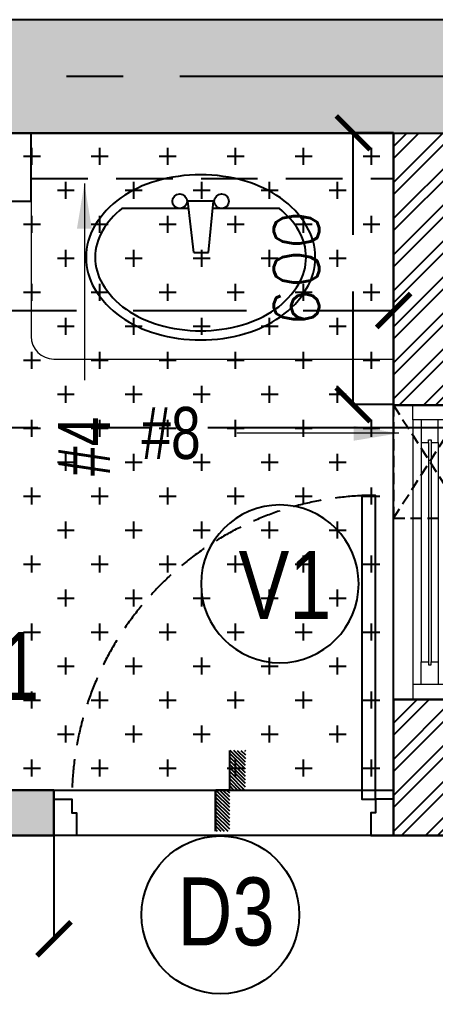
# Model space of a CAD drawing. Header units: millimetres. Extents: x 1180970 to 1231451, y -5737889 to -5695638.
# Drawn here: x 1198267 to 1199184, y -5723869 to -5721675 of the extents above; entities that cross this region are included whole.
import ezdxf
from ezdxf.enums import TextEntityAlignment as Align

# ---------------------------------------------------------------- set-up
doc = ezdxf.new("R2010")
doc.units = ezdxf.units.MM
doc.header["$LTSCALE"] = 1000
doc.header["$MEASUREMENT"] = 0
for name, pattern in [('2BHK-C$0$AUDIT_D_120904163729-0', [0]), ('2BHK-C$1$HIDDEN', [0.375, 0.25, -0.125]), ('AUDIT_D_120904163729-0', [0]), ('T8(T9 IS SIMILAR) - GROUND FLOOR - DIMENSION & TEXTING$0$HIDDEN', [0.375, 0.25, -0.125]), ('T8_REFUGE COLUMNS$0$CENTER2', [1.125, 0.75, -0.125, 0.125, -0.125])]:
    doc.linetypes.add(name, pattern=pattern)
doc.layers.get('0').update_dxf_attribs({"linetype": 'AUDIT_D_120904163729-0'})
for name, color, linetype in [('2BHK-C$0$$0$LEDGE WALL', 5, 'Continuous'), ('2BHK-C$0$A-DOOR-FULL', 2, 'Continuous'), ('2BHK-C$0$A-HATCH -160', 251, '2BHK-C$0$AUDIT_D_120904163729-0'), ('2BHK-C$0$A-SANITARY', 2, 'Continuous'), ('2BHK-C$0$a-tile drop', 3, 'Continuous'), ('2BHK-C$0$A-TOI SUNK 50MM', 8, 'Continuous'), ('2BHK-C$0$APT PLANS-typ$0$TILEDROP', 3, 'Continuous'), ('2BHK-C$0$LEDGE WALL', 5, 'Continuous'), ('T8(T9 IS SIMILAR) - GROUND FLOOR - DIMENSION & TEXTING$0$A-DIMENSIONS', 2, 'T8(T9 IS SIMILAR) - GROUND FLOOR - DIMENSION & TEXTING$0$HIDDEN'), ('T8(T9 IS SIMILAR) - GROUND FLOOR - DIMENSION & TEXTING$0$a-window-no', 125, 'Continuous'), ('T8_REFUGE COLUMNS$0$A-CENTERLINE', 193, 'T8_REFUGE COLUMNS$0$CENTER2'), ('T8_REFUGE COLUMNS$0$A-RCC COLS', 3, 'Continuous')]:
    doc.layers.add(name, color=color, linetype=linetype)
for name, color, linetype, lineweight in [('2BHK-C$0$Ventilator', 5, 'Continuous', 0), ('2BHK-C$1$a-TOI-fixtures', 251, 'Continuous', 0), ('2BHK-C$1$A-WALL- 160', 6, 'Continuous', 30), ('T8(T9 IS SIMILAR) - GROUND FLOOR - DIMENSION & TEXTING$0$a-Text', 4, 'Continuous', 0), ('T8(T9 IS SIMILAR) - GROUND FLOOR - DIMENSION & TEXTING$0$R0-18-10-2014-T1-1st Podium Floor Plan$0$Text', 2, 'Continuous', 0), ('T8(T9 IS SIMILAR) - GROUND FLOOR$0$D&W', 8, 'Continuous', 25)]:
    doc.layers.add(name, color=color, linetype=linetype, lineweight=lineweight)
doc.layers.add('T8_REFUGE COLUMNS$0$COL-HATCH', color=7, linetype='Continuous', lineweight=25, true_color=0xa3a3a3)
doc.styles.add('T8(T9 IS SIMILAR) - GROUND FLOOR - DIMENSION & TEXTING$0$ARIAL ARROW', font='swisscl.ttf')
doc.styles.add('T8(T9 IS SIMILAR) - GROUND FLOOR - DIMENSION & TEXTING$0$LODHA STANDERD', font='sanss___.ttf')
doc.styles.add('T8(T9 IS SIMILAR) - GROUND FLOOR - DIMENSION & TEXTING$0$Romans 1', font='romans.shx', dxfattribs={"height": 100})
doc.styles.add('T8(T9 IS SIMILAR) - GROUND FLOOR - DIMENSION & TEXTING$0$Tahoma', font='tahoma.ttf')
doc.dimstyles.new('T8(T9 IS SIMILAR) - GROUND FLOOR - DIMENSION & TEXTING$0$ALPINE S', dxfattribs={"dimscale": 0, "dimtxt": 100, "dimasz": 75, "dimexe": 0, "dimexo": 0, "dimgap": 75, "dimtad": 1, "dimdec": 0, "dimzin": 0, "dimdsep": 46, "dimtxsty": 'T8(T9 IS SIMILAR) - GROUND FLOOR - DIMENSION & TEXTING$0$Romans 1', "dimblk": 'T8(T9 IS SIMILAR) - GROUND FLOOR - DIMENSION & TEXTING$0$_ArchTick', "dimcen": 0.09, "dimclrd": 256, "dimclre": 256, "dimclrt": 7, "dimadec": 0, "dimazin": 0, "dimtfac": 1, "dimtdec": 0, "dimtofl": 0, "dimtmove": 1, "dimatfit": 0, "dimldrblk": 'T8(T9 IS SIMILAR) - GROUND FLOOR - DIMENSION & TEXTING$0$_Open90', "dimfxl": 1, "dimtolj": 1, "dimtzin": 0, "dimarcsym": 0})
doc.dimstyles.new('T8(T9 IS SIMILAR) - GROUND FLOOR - DIMENSION & TEXTING$0$SAMATA STD', dxfattribs={"dimtxt": 100, "dimasz": 50, "dimexe": 50, "dimexo": 50, "dimgap": 10, "dimtad": 0, "dimdec": 0, "dimrnd": 5, "dimzin": 0, "dimdsep": 46, "dimtxsty": 'T8(T9 IS SIMILAR) - GROUND FLOOR - DIMENSION & TEXTING$0$Tahoma', "dimblk": 'T8(T9 IS SIMILAR) - GROUND FLOOR - DIMENSION & TEXTING$0$_Origin2', "dimcen": -50, "dimdle": 50, "dimclrd": 7, "dimclre": 7, "dimclrt": 7, "dimadec": 0, "dimazin": 0, "dimtfac": 1, "dimtdec": 0, "dimtmove": 1, "dimatfit": 3, "dimfxl": 150, "dimtfill": 1, "dimtolj": 1, "dimtzin": 0, "dimlwd": -1, "dimlwe": -1, "dimarcsym": 0})

# ---------------------------------------------------------------- blocks, each defined once
blk = doc.blocks.new('T8_REFUGE COLUMNS')
at = {"layer": 'T8_REFUGE COLUMNS$0$COL-HATCH', "linetype": 'ByBlock'}
h = blk.add_hatch(color=256, dxfattribs=at)
h.dxf.hatch_style = 1
h.paths.add_polyline_path([(1196642.1, -5721924.9), (1199252.1, -5721924.9), (1199252.1, -5721674.9), (1196642.1, -5721674.9)])
at = {"layer": 'T8_REFUGE COLUMNS$0$A-CENTERLINE'}
for p, q in [((1217370.3, -5721799.9), (1182156.9, -5721799.9)), ((1217431.8, -5722574.9), (1182156.9, -5722574.9))]:
    blk.add_line(p, q, dxfattribs=at)
at = {"layer": 'T8_REFUGE COLUMNS$0$A-RCC COLS', "linetype": 'ByBlock'}
blk.add_lwpolyline([(1196642.1, -5721924.9), (1199252.1, -5721924.9), (1199252.1, -5721674.9), (1196642.1, -5721674.9)], close=True, dxfattribs=at)
blk = doc.blocks.new('*U281')
for points in [[(0, 0), (0, 670), (-30, 670), (-30, 0)], [(-710, 0), (-670, 0), (-670, -30), (-660, -30), (-660, -80), (-710, -80)], [(40, 0), (0, 0), (0, -30), (-10, -30), (-10, -80), (40, -80)]]:
    blk.add_lwpolyline(points, close=True)
at = {"color": 0, "linetype": 'ByBlock', "ltscale": 0.25}
blk.add_arc((1, -0.4), 671, 92.373, 179.9653, dxfattribs=at)
blk = doc.blocks.new('2BHK-C$0$V1')
at = {"layer": '2BHK-C$0$Ventilator'}
for p, q in [((1139453.9, -5700057.1), (1140103.9, -5700057.1)), ((1139453.9, -5700217.1), (1140103.9, -5700217.1))]:
    blk.add_line(p, q, dxfattribs=at)
at = {"layer": '2BHK-C$0$Ventilator', "color": 8}
for p, q in [((1139486.9, -5700094.6), (1140070.9, -5700094.6)), ((1139536.9, -5700118.3), (1140020.9, -5700118.3)), ((1139536.9, -5700155.8), (1140020.9, -5700155.8)), ((1139486.9, -5700174.6), (1140070.9, -5700174.6))]:
    blk.add_line(p, q, dxfattribs=at)
at = {"layer": '2BHK-C$0$Ventilator', "color": 5}
for p, q in [((1139536.9, -5700134.1), (1140020.9, -5700134.1)), ((1139536.9, -5700140.1), (1140020.9, -5700140.1))]:
    blk.add_line(p, q, dxfattribs=at)
at = {"layer": '2BHK-C$0$Ventilator', "color": 4}
for points in [[(1139453.9, -5700094.6), (1139486.9, -5700094.6), (1139486.9, -5700174.6), (1139453.9, -5700174.6)], [(1140103.9, -5700094.6), (1140070.9, -5700094.6), (1140070.9, -5700174.6), (1140103.9, -5700174.6)], [(1139536.9, -5700134.1), (1139536.9, -5700118.3), (1139486.9, -5700118.3), (1139486.9, -5700155.8), (1139536.9, -5700155.8), (1139536.9, -5700140.1), (1139530.9, -5700140.1), (1139530.9, -5700134.1)], [(1140020.9, -5700134.1), (1140020.9, -5700118.3), (1140070.9, -5700118.3), (1140070.9, -5700155.8), (1140020.9, -5700155.8), (1140020.9, -5700140.1), (1140026.9, -5700140.1), (1140026.9, -5700134.1)]]:
    blk.add_lwpolyline(points, close=True, dxfattribs=at)
blk = doc.blocks.new('2BHK-C$0$TILE DROP -x')
at = {"layer": '2BHK-C$0$APT PLANS-typ$0$TILEDROP'}
h = blk.add_hatch(dxfattribs=at)
h.set_pattern_fill('ACET-2D-ANSI31', color=8, scale=90, angle=90, style=0)
h.set_pattern_definition([(135, (-851695.914, 5365039.183), (-7.954951288, -7.954951288), [])])
h.paths.add_polyline_path([(-58323.9, -19205.9), (-58323.9, -19023.7), (-58261.5, -19023.7), (-58261.5, -19205.9)])
edge = h.paths.add_edge_path()
edge.add_line((-58323.9, -19381.2), (-58393.7, -19381.2))
edge.add_line((-58323.9, -19205.9), (-58323.9, -19381.2))
edge.add_line((-58393.1, -19205.9), (-58323.9, -19205.9))
edge.add_line((-58393.1, -19381.2), (-58393.1, -19205.9))
at = {"layer": '2BHK-C$0$APT PLANS-typ$0$TILEDROP', "color": 1}
blk.add_line((-58153.9, -19205.9), (-58434, -19205.9), dxfattribs=at)
at = {"layer": '2BHK-C$0$APT PLANS-typ$0$TILEDROP', "color": 20, "const_width": 10}
for points in [[(-58261.5, -19205.9), (-58261.5, -19023.7)], [(-58323.9, -19381.2), (-58323.9, -19205.9)], [(-58323.9, -19205.9), (-58261.5, -19205.9)]]:
    blk.add_lwpolyline(points, dxfattribs=at)
blk = doc.blocks.new('2BHK-C$0$WB1-flat-1')
at = {"layer": '2BHK-C$0$A-SANITARY', "color": 251, "ltscale": 1000}
for p, q in [((-190061.5, 1779507.9), (-190121.4, 1779507.9)), ((-190106.8, 1779394.5), (-190119.9, 1779507.9)), ((-190074.4, 1779394.5), (-190063, 1779507.9)), ((-190118, 1779491.7), (-190265.4, 1779491.7)), ((-189917.5, 1779491.7), (-190064.6, 1779491.7))]:
    blk.add_line(p, q, dxfattribs=at)
at = {"layer": '2BHK-C$0$A-SANITARY', "color": 251}
blk.add_line((-190106.8, 1779394.5), (-190074.4, 1779394.5), dxfattribs=at)
for centre, major_axis, start_param, end_param in [((-190115.8, 1779296.9), (69.6, -256.7), 3.157331, 3.484585), ((-190091.4, 1779212.5), (92.6, -341.5), 2.876783, 3.157331), ((-190091.4, 1779212.5), (92.6, -341.5), 2.596234, 2.876783), ((-190067.1, 1779296.9), (69.6, -256.7), 2.268981, 2.596234), ((-190152.9, 1779350.3), (52.6, -193.9), 3.484585, 3.910525), ((-190137.6, 1779507.9), (4.2, -15.6), 6.018375, 12.30156), ((-190045.3, 1779507.9), (4.2, -15.6), 6.018375, 12.30156), ((-190030, 1779350.3), (52.6, -193.9), 1.84304, 2.268981), ((-190152.9, 1779350.3), (47.3, -174.4), 3.548625, 3.910525), ((-190030, 1779350.3), (47.3, -174.4), 1.84304, 2.20494), ((-190209.6, 1779384.1), (35.3, -130.2), 3.910525, 4.447579), ((-190209.6, 1779384.1), (30, -110.7), 3.910525, 4.447579), ((-189973.2, 1779384.1), (30, -110.7), 1.305986, 1.84304), ((-189973.2, 1779384.1), (35.3, -130.2), 1.305986, 1.84304), ((-190209.6, 1779384.1), (35.3, -130.2), 4.447579, 4.984633), ((-190209.6, 1779384.1), (30, -110.7), 4.447579, 4.984633), ((-189973.2, 1779384.1), (30, -110.7), 0.768932, 1.305986), ((-189973.2, 1779384.1), (35.3, -130.2), 0.768932, 1.305986), ((-190152.9, 1779417.8), (52.6, -193.9), 4.984633, 5.410573), ((-190152.9, 1779417.8), (47.3, -174.4), 4.984633, 5.410573), ((-190030, 1779417.8), (47.3, -174.4), 0.342992, 0.768932), ((-190030, 1779417.8), (52.6, -193.9), 0.342992, 0.768932), ((-190115.8, 1779471.3), (64.3, -237.2), 5.410573, 5.737826), ((-190067.1, 1779471.3), (64.3, -237.2), 0.015739, 0.342992), ((-190115.8, 1779471.3), (69.6, -256.7), 5.410573, 5.737826), ((-190067.1, 1779471.3), (69.6, -256.7), 0.015739, 0.342992), ((-190091.4, 1779555.7), (87.3, -322), 5.737826, 6.018375), ((-190091.4, 1779555.7), (87.3, -322), 6.018375, 6.298924), ((-190091.4, 1779555.7), (92.6, -341.5), 5.737826, 6.018375), ((-190091.4, 1779555.7), (92.6, -341.5), 6.018375, 6.298924)]:
    blk.add_ellipse(centre, major_axis=major_axis, ratio=1, start_param=start_param, end_param=end_param, dxfattribs=at)
blk = doc.blocks.new('2BHK-C')
at = {"layer": '2BHK-C$0$A-HATCH -160', "linetype": 'ByBlock'}
h = blk.add_hatch(dxfattribs=at)
h.set_pattern_fill('ANSI32', color=256, scale=150)
h.paths.add_polyline_path([(1144639.5, -5727491.3), (1144639.5, -5726805.5), (1144799.5, -5726805.5), (1144799.5, -5728524.6), (1145269.5, -5728524.6), (1145269.5, -5728684.6), (1144639.5, -5728684.6)])
h.paths.add_polyline_path([(1148159.2, -5727450.1), (1147999.2, -5727450.1), (1147999.2, -5726983.8), (1148159.2, -5726983.8)])
h.paths.add_polyline_path([(1148934.2, -5727450.1), (1148199.2, -5727450.1), (1148199.2, -5727610.1), (1148934.2, -5727610.1)])
h.paths.add_polyline_path([(1147369.5, -5728524.6), (1147999.2, -5728524.6), (1147999.2, -5728684.6), (1147369.5, -5728684.6)])
h.paths.add_polyline_path([(1151334.2, -5727450.1), (1151854.2, -5727450.1), (1151854.2, -5727610.1), (1151334.2, -5727610.1)])
h.paths.add_polyline_path([(1150449.2, -5721774.6), (1150449.2, -5719225), (1150599.2, -5719225.1), (1150599.2, -5721024.6), (1150599.2, -5721174.6), (1150599.2, -5721774.9)])
h.paths.add_polyline_path([(1146264.2, -5719574.6), (1146424.2, -5719574.6), (1146424.2, -5719226.4), (1146264.2, -5719226.4)])
h.paths.add_polyline_path([(1145789.1, -5722524.6), (1145949.1, -5722524.6), (1145949.1, -5721924.5), (1145789.1, -5721924.5)])
h.paths.add_polyline_path([(1144599.2, -5721924.5), (1144759.2, -5721924.5), (1144759.2, -5722524.6), (1144599.2, -5722524.6)])
h.paths.add_polyline_path([(1144599.2, -5723474.6), (1144599.2, -5723174.6), (1144759.2, -5723174.6), (1144759.3, -5723314.6), (1145789.1, -5723314.6), (1145789.1, -5723174.6), (1145949.1, -5723174.6), (1145949.1, -5723474.6)])
h.paths.add_polyline_path([(1145789.4, -5721837.4), (1145789.4, -5721677.1), (1145549.1, -5721677.1), (1145549.1, -5721837.4)])
h = blk.add_hatch(dxfattribs=at)
h.set_pattern_fill('ZIGZAG', color=256, scale=250)
h.set_pattern_definition([(0, (0, 0), (31.25, 31.25), [31.25, -31.25]), (90, (31.25, 0), (-31.25, 31.25), [31.25, -31.25])])
h.paths.add_polyline_path([(1142149.2, -5723474.6), (1143849.2, -5723474.6), (1143849.2, -5723374.6), (1142149.2, -5723374.6)])
h.paths.add_polyline_path([(1144889.2, -5724474.6), (1144889.2, -5724574.6), (1147099.2, -5724574.6), (1147099.2, -5724474.6), (1145949.1, -5724474.2), (1145949.1, -5724374.2), (1145849.1, -5724374.2), (1145849.1, -5724474.6)])
h.paths.add_polyline_path([(1145949.1, -5723374.2), (1146848.9, -5723374.2), (1146848.9, -5723474.2), (1145949.1, -5723474.2)])
h.paths.add_polyline_path([(1147598.9, -5723474.2), (1148198.9, -5723474.2), (1148198.9, -5723374.2), (1147598.9, -5723374.2)])
h.paths.add_polyline_path([(1145549.1, -5721674.6), (1145649.1, -5721674.6), (1145649.1, -5721174.6), (1145649, -5721174.6), (1145649.1, -5721073.7), (1145549.1, -5721073.9)])
h.paths.add_polyline_path([(1148199.2, -5728684.2), (1148934.2, -5728684.2), (1148934.2, -5728584.2), (1148199.2, -5728584.2)])
at = {"layer": '2BHK-C$0$A-TOI SUNK 50MM'}
h = blk.add_hatch(dxfattribs=at)
h.set_pattern_fill('CROSS', color=256, scale=300, style=0)
h.set_pattern_definition([(0, (-0.33, -0.9), (75, 75), [37.5, -112.5]), (90, (18.42, -19.65), (-75, 75), [37.5, -112.5])])
h.paths.add_polyline_path([(1142149.2, -5723374.6), (1144599.2, -5723374.6), (1144599.2, -5721924.9), (1142149.2, -5721924.9)])
h.paths.add_polyline_path([(1148198.9, -5723374.6), (1145949.1, -5723374.6), (1145949.1, -5721924.9), (1148198.9, -5721924.9)])
at = {"linetype": '2BHK-C$1$HIDDEN', "ltscale": 0.1}
for p, q in [((1144599.2, -5722774.6, 0.4), (1144759.2, -5722524.6, 0.4)), ((1144599.2, -5722524.6, 0.4), (1144759.2, -5722774.6, 0.4))]:
    blk.add_line(p, q, dxfattribs=at)
at = {"linetype": '2BHK-C$1$HIDDEN', "ltscale": 0.1, "elevation": 0.4}
blk.add_lwpolyline([(1144599.2, -5722774.6), (1144759.2, -5722774.6), (1144759.2, -5722524.6), (1144599.2, -5722524.6)], close=True, dxfattribs=at)
at = {"linetype": 'ByBlock', "elevation": 0.4}
blk.add_lwpolyline([(1144599.2, -5723474.6), (1143849.2, -5723474.6), (1143849.2, -5723374.6), (1144599.2, -5723374.6)], close=True, dxfattribs=at)
at = {"layer": '2BHK-C$0$$0$LEDGE WALL', "linetype": '2BHK-C$1$HIDDEN', "ltscale": 0.5}
blk.add_line((1143799.2, -5722024.9, 0.4), (1144599.2, -5722024.9, 0.4), dxfattribs=at)
at = {"layer": '2BHK-C$0$A-TOI SUNK 50MM'}
blk.add_line((1143849.2, -5723374.6, 0.4), (1144599.2, -5723374.6, 0.4), dxfattribs=at)
blk.add_line((1143849.2, -5723374.6, 0.4), (1144599.2, -5723374.6, 0.4), dxfattribs=at)
blk.add_line((1143849.2, -5723374.6, 0.4), (1144599.2, -5723374.6, 0.4), dxfattribs=at)
blk.add_line((1143849.2, -5723374.6, 0.4), (1144599.2, -5723374.6, 0.4), dxfattribs=at)
at = {"layer": '2BHK-C$0$A-TOI SUNK 50MM', "elevation": 0.4}
blk.add_lwpolyline([(1142149.2, -5723374.6), (1144599.2, -5723374.6), (1144599.2, -5721924.9), (1142149.2, -5721924.9)], close=True, dxfattribs=at)
at = {"layer": '2BHK-C$0$LEDGE WALL', "elevation": 0.4}
blk.add_lwpolyline([(1143799.2, -5722074.9), (1143799.2, -5721924.9), (1142999.2, -5721924.9), (1142999.2, -5722074.9)], close=True, dxfattribs=at)
at = {"layer": '2BHK-C$1$a-TOI-fixtures'}
for p, q in [((1143799.2, -5721924.9, 0.4), (1144584.2, -5721924.9, 0.4)), ((1143799.2, -5721924.9, 0.4), (1143799.2, -5722373.2, 0.4)), ((1143849.2, -5722423.2, 0.4), (1144599.2, -5722423.2, 0.4))]:
    blk.add_line(p, q, dxfattribs=at)
blk.add_arc((1143849.2, -5722373.2, 0.4), 50, 180, 270, dxfattribs=at)
at = {"layer": '2BHK-C$1$A-WALL- 160', "linetype": 'ByBlock'}
for p, q in [((1144599.2, -5722524.6, 0.4), (1144599.2, -5721924.6, 0.4)), ((1144759.2, -5722524.6, 0.4), (1144599.2, -5722524.6, 0.4)), ((1144759.2, -5723174.6, 0.4), (1144599.2, -5723174.6, 0.4)), ((1144599.2, -5723474.6, 0.4), (1144599.2, -5723174.6, 0.4)), ((1142149.2, -5723374.6, 0.4), (1143849.2, -5723374.6, 0.4)), ((1143849.2, -5723474.6, 0.4), (1143849.2, -5723374.6, 0.4)), ((1142149.2, -5723474.6, 0.4), (1143849.2, -5723474.6, 0.4)), ((1144599.2, -5723474.6, 0.4), (1145949.1, -5723474.6, 0.4))]:
    blk.add_line(p, q, dxfattribs=at)
at = {"layer": '2BHK-C$0$A-DOOR-FULL', "linetype": '2BHK-C$1$HIDDEN'}
blk.add_blockref('*U281', (1144559.2, -5723394.6, 0.4), dxfattribs=at)
at = {"layer": '2BHK-C$0$a-tile drop', "xscale": 0.5, "yscale": 0.5, "zscale": 0.5, "rotation": 179.9996795902024}
blk.add_blockref('2BHK-C$0$TILE DROP -x', (1115075.5, -5732977.2, 0.4), dxfattribs=at)
at = {"layer": '2BHK-C$1$A-WALL- 160'}
blk.add_blockref('2BHK-C$0$WB1-flat-1', (1334264.8, -7501582.8, 0.4), dxfattribs=at)
at = {"layer": '2BHK-C$1$A-WALL- 160', "linetype": 'ByBlock', "rotation": 270}
blk.add_blockref('2BHK-C$0$V1', (6844816.3, -4583070.7, 0.4), dxfattribs=at)
blk = doc.blocks.new('T8(T9 IS SIMILAR) - GROUND FLOOR')
at = {"layer": 'T8(T9 IS SIMILAR) - GROUND FLOOR$0$D&W', "linetype": 'ByBlock'}
for name, p in [('T8_REFUGE COLUMNS', (0, 0)), ('2BHK-C', (54492.8, -0.1, 0))]:
    blk.add_blockref(name, p, dxfattribs=at)
blk = doc.blocks.new('T8(T9 IS SIMILAR) - GROUND FLOOR - DIMENSION & TEXTING$0$_ArchTick')
at = {"color": 0, "linetype": 'ByBlock', "const_width": 0.15}
blk.add_lwpolyline([(-0.5, -0.5), (0.5, 0.5)], dxfattribs=at)
blk = doc.blocks.new('*D752')
at = {"layer": 'T8(T9 IS SIMILAR) - GROUND FLOOR - DIMENSION & TEXTING$0$A-DIMENSIONS', "linetype": 'T8(T9 IS SIMILAR) - GROUND FLOOR - DIMENSION & TEXTING$0$HIDDEN', "lineweight": -2, "transparency": 16777216}
for p, q in [((1196642.3, -5721924.4), (1196642.3, -5722316.2)), ((1199092.3, -5721924.1), (1199092.3, -5722316.2))]:
    blk.add_line(p, q, dxfattribs=at)
at = {"layer": 'T8(T9 IS SIMILAR) - GROUND FLOOR - DIMENSION & TEXTING$0$A-DIMENSIONS', "lineweight": -2, "transparency": 16777216}
blk.add_line((1196642.3, -5722316.2), (1199092.3, -5722316.2), dxfattribs=at)
at = {"layer": 'T8(T9 IS SIMILAR) - GROUND FLOOR - DIMENSION & TEXTING$0$A-DIMENSIONS', "linetype": 'ByBlock', "lineweight": -2, "transparency": 16777216, "xscale": 75, "yscale": 75, "zscale": 75, "rotation": 180}
blk.add_blockref('T8(T9 IS SIMILAR) - GROUND FLOOR - DIMENSION & TEXTING$0$_ArchTick', (1196642.3, -5722316.2), dxfattribs=at)
at = {"layer": 'T8(T9 IS SIMILAR) - GROUND FLOOR - DIMENSION & TEXTING$0$A-DIMENSIONS', "linetype": 'ByBlock', "lineweight": -2, "transparency": 16777216, "xscale": 75, "yscale": 75, "zscale": 75}
blk.add_blockref('T8(T9 IS SIMILAR) - GROUND FLOOR - DIMENSION & TEXTING$0$_ArchTick', (1199092.3, -5722316.2), dxfattribs=at)
at = {"layer": 'T8(T9 IS SIMILAR) - GROUND FLOOR - DIMENSION & TEXTING$0$A-DIMENSIONS', "color": 7, "linetype": 'ByBlock', "transparency": 16777216, "insert": (1197867.3, -5722191.2), "char_height": 100, "attachment_point": 5, "style": 'T8(T9 IS SIMILAR) - GROUND FLOOR - DIMENSION & TEXTING$0$Romans 1'}
blk.add_mtext('\\A1;2450', dxfattribs=at)
blk = doc.blocks.new('T8(T9 IS SIMILAR) - GROUND FLOOR - DIMENSION & TEXTING$0$_Open90')
at = {"color": 0, "linetype": 'ByBlock', "lineweight": -2}
for p, q in [((-0.5, 0.5), (0, 0)), ((0, 0), (-1, 0)), ((0, 0), (-0.5, -0.5))]:
    blk.add_line(p, q, dxfattribs=at)
blk = doc.blocks.new('*D714')
at = {"layer": 'T8(T9 IS SIMILAR) - GROUND FLOOR - DIMENSION & TEXTING$0$A-DIMENSIONS', "linetype": 'T8(T9 IS SIMILAR) - GROUND FLOOR - DIMENSION & TEXTING$0$HIDDEN', "lineweight": -2, "transparency": 16777216}
for p, q in [((1195742, -5723474.7), (1195742, -5723702.6)), ((1198342.3, -5723474), (1198342.3, -5723702.6))]:
    blk.add_line(p, q, dxfattribs=at)
at = {"layer": 'T8(T9 IS SIMILAR) - GROUND FLOOR - DIMENSION & TEXTING$0$A-DIMENSIONS', "lineweight": -2, "transparency": 16777216}
blk.add_line((1195742, -5723702.6), (1198342.3, -5723702.6), dxfattribs=at)
at = {"layer": 'T8(T9 IS SIMILAR) - GROUND FLOOR - DIMENSION & TEXTING$0$A-DIMENSIONS', "linetype": 'ByBlock', "lineweight": -2, "transparency": 16777216, "xscale": 75, "yscale": 75, "zscale": 75, "rotation": 180}
blk.add_blockref('T8(T9 IS SIMILAR) - GROUND FLOOR - DIMENSION & TEXTING$0$_ArchTick', (1195742, -5723702.6), dxfattribs=at)
at = {"layer": 'T8(T9 IS SIMILAR) - GROUND FLOOR - DIMENSION & TEXTING$0$A-DIMENSIONS', "linetype": 'ByBlock', "lineweight": -2, "transparency": 16777216, "xscale": 75, "yscale": 75, "zscale": 75}
blk.add_blockref('T8(T9 IS SIMILAR) - GROUND FLOOR - DIMENSION & TEXTING$0$_ArchTick', (1198342.3, -5723702.6), dxfattribs=at)
at = {"layer": 'T8(T9 IS SIMILAR) - GROUND FLOOR - DIMENSION & TEXTING$0$A-DIMENSIONS', "color": 7, "linetype": 'ByBlock', "transparency": 16777216, "insert": (1197042.1, -5723577.6), "char_height": 100, "attachment_point": 5, "style": 'T8(T9 IS SIMILAR) - GROUND FLOOR - DIMENSION & TEXTING$0$Romans 1'}
blk.add_mtext('\\A1;2600', dxfattribs=at)
blk = doc.blocks.new('T8(T9 IS SIMILAR) - GROUND FLOOR - DIMENSION & TEXTING$0$WINDOW TAG')
at = {"layer": 'T8(T9 IS SIMILAR) - GROUND FLOOR - DIMENSION & TEXTING$0$a-window-no'}
blk.add_circle((0, 0), 174.1, dxfattribs=at)
at = {"layer": 'T8(T9 IS SIMILAR) - GROUND FLOOR - DIMENSION & TEXTING$0$a-window-no', "style": 'T8(T9 IS SIMILAR) - GROUND FLOOR - DIMENSION & TEXTING$0$LODHA STANDERD'}
blk.add_attdef('WINDOW', text='', height=150, dxfattribs=at).set_placement((11.3, 2.8), align=Align.MIDDLE_CENTER)
blk = doc.blocks.new('T8(T9 IS SIMILAR) - GROUND FLOOR - DIMENSION & TEXTING$0$_Origin2')
at = {"color": 0, "linetype": 'ByBlock', "lineweight": -2}
blk.add_line((-0.5, 0), (-1, 0), dxfattribs=at)
for radius in [0.5, 0.25]:
    blk.add_circle((0, 0), radius, dxfattribs=at)
blk = doc.blocks.new('*D444')
at = {"layer": 'T8(T9 IS SIMILAR) - GROUND FLOOR - DIMENSION & TEXTING$0$A-DIMENSIONS', "linetype": 'T8(T9 IS SIMILAR) - GROUND FLOOR - DIMENSION & TEXTING$0$HIDDEN', "lineweight": -2, "transparency": 16777216}
for p, q in [((1199092.3, -5721924.1), (1199003, -5721924.1)), ((1199092.3, -5722523.9), (1199003, -5722523.9))]:
    blk.add_line(p, q, dxfattribs=at)
at = {"layer": 'T8(T9 IS SIMILAR) - GROUND FLOOR - DIMENSION & TEXTING$0$A-DIMENSIONS', "lineweight": -2, "transparency": 16777216}
blk.add_line((1199003, -5722523.9), (1199003, -5721924.1), dxfattribs=at)
at = {"layer": 'T8(T9 IS SIMILAR) - GROUND FLOOR - DIMENSION & TEXTING$0$A-DIMENSIONS', "linetype": 'ByBlock', "lineweight": -2, "transparency": 16777216, "xscale": 75, "yscale": 75, "zscale": 75}
for p, rotation in [((1199003, -5721924.1), 90), ((1199003, -5722523.9), 270)]:
    blk.add_blockref('T8(T9 IS SIMILAR) - GROUND FLOOR - DIMENSION & TEXTING$0$_ArchTick', p, dxfattribs=dict(at, rotation=rotation))
at = {"layer": 'T8(T9 IS SIMILAR) - GROUND FLOOR - DIMENSION & TEXTING$0$A-DIMENSIONS', "color": 7, "linetype": 'ByBlock', "transparency": 16777216, "insert": (1198878, -5722224), "char_height": 100, "attachment_point": 5, "rotation": 90, "style": 'T8(T9 IS SIMILAR) - GROUND FLOOR - DIMENSION & TEXTING$0$Romans 1'}
blk.add_mtext('\\A1;600', dxfattribs=at)
blk = doc.blocks.new('T8(T9 IS SIMILAR) - GROUND FLOOR - DIMENSION & TEXTING')
at = {"layer": 'T8(T9 IS SIMILAR) - GROUND FLOOR - DIMENSION & TEXTING$0$a-window-no'}
ref = blk.add_blockref('T8(T9 IS SIMILAR) - GROUND FLOOR - DIMENSION & TEXTING$0$WINDOW TAG', (1198841.2, -5722919.4, 0.8), dxfattribs=dict(at, xscale=-1, rotation=180))
ref.add_attrib('WINDOW', 'V1', dxfattribs={"height": 150, "style": 'T8(T9 IS SIMILAR) - GROUND FLOOR - DIMENSION & TEXTING$0$LODHA STANDERD', "width": 0.8}).set_placement((1198852.6, -5722922.2, 0.8), align=Align.MIDDLE_CENTER)
ref = blk.add_blockref('T8(T9 IS SIMILAR) - GROUND FLOOR - DIMENSION & TEXTING$0$WINDOW TAG', (1198709.8, -5723649.8), dxfattribs=at)
ref.add_attrib('WINDOW', 'D3', dxfattribs={"height": 150, "style": 'T8(T9 IS SIMILAR) - GROUND FLOOR - DIMENSION & TEXTING$0$LODHA STANDERD', "width": 0.8}).set_placement((1198722.4, -5723642.3), align=Align.MIDDLE_CENTER)
at = {"layer": 'T8(T9 IS SIMILAR) - GROUND FLOOR - DIMENSION & TEXTING$0$a-Text', "style": 'T8(T9 IS SIMILAR) - GROUND FLOOR - DIMENSION & TEXTING$0$ARIAL ARROW'}
blk.add_text('TOILET-1', height=150, dxfattribs=at).set_placement((1197634.7, -5723175.8))
at = {"layer": 'T8(T9 IS SIMILAR) - GROUND FLOOR - DIMENSION & TEXTING$0$R0-18-10-2014-T1-1st Podium Floor Plan$0$Text', "linetype": 'ByBlock', "style": 'T8(T9 IS SIMILAR) - GROUND FLOOR - DIMENSION & TEXTING$0$ARIAL ARROW'}
blk.add_text('#8', height=114.75, dxfattribs=at).set_placement((1198535.4, -5722643.7, 0))
blk.add_text('#4', height=114.75, rotation=90, dxfattribs=at).set_placement((1198465.7, -5722681.3, 0))
at = {"layer": 'T8(T9 IS SIMILAR) - GROUND FLOOR - DIMENSION & TEXTING$0$A-DIMENSIONS', "linetype": 'ByBlock'}
dim = blk.add_linear_dim(base=(1199003, -5721924.1), p1=(1199092.3, -5722523.9), p2=(1199092.3, -5721924.1), angle=90, dimstyle='T8(T9 IS SIMILAR) - GROUND FLOOR - DIMENSION & TEXTING$0$ALPINE S', override={"dimscale": 1, "dimfxl": 5, "dimarcsym": 1}, dxfattribs=at)
dim.commit()
dim.dimension.update_dxf_attribs({"geometry": '*D444', "text_midpoint": (1198878, -5722224)})
for base, p1, p2, picture, middle in [((1199092.3, -5722316.2), (1196642.3, -5721924.4, -0.7), (1199092.3, -5721924.1), '*D752', (1197867.3, -5722191.2)), ((1198342.3, -5723702.6), (1195742, -5723474.7, 0.4), (1198342.3, -5723474), '*D714', (1197042.1, -5723577.6))]:
    dim = blk.add_linear_dim(base=base, p1=p1, p2=p2, dimstyle='T8(T9 IS SIMILAR) - GROUND FLOOR - DIMENSION & TEXTING$0$ALPINE S', override={"dimscale": 1, "dimfxl": 5, "dimarcsym": 1}, dxfattribs=at)
    dim.commit()
    dim.dimension.update_dxf_attribs({"geometry": picture, "text_midpoint": middle})
at = {"layer": 'T8(T9 IS SIMILAR) - GROUND FLOOR - DIMENSION & TEXTING$0$R0-18-10-2014-T1-1st Podium Floor Plan$0$Text'}
for points in [[(1198409.5, -5722035.7), (1198409.5, -5722361.2), (1198409.5, -5722469.7)], [(1199104, -5722587.1), (1198854.3, -5722587.1), (1198745.8, -5722587.1)]]:
    blk.add_leader(points, dimstyle='T8(T9 IS SIMILAR) - GROUND FLOOR - DIMENSION & TEXTING$0$SAMATA STD', override={"dimscale": 1, "dimasz": 100, "dimclrd": 2, "dimfxlon": 1, "dimarcsym": 1}, dxfattribs=at)

msp = doc.modelspace()

# ---------------------------------------------------------------- block references
at = {"linetype": 'ByBlock'}
msp.add_blockref('T8(T9 IS SIMILAR) - GROUND FLOOR', (0, 0), dxfattribs=at)

# ---------------------------------------------------------------- next in the draw order: block references
msp.add_blockref('T8(T9 IS SIMILAR) - GROUND FLOOR - DIMENSION & TEXTING', (0, 0), dxfattribs=at)

doc.saveas('drawing.dxf')
